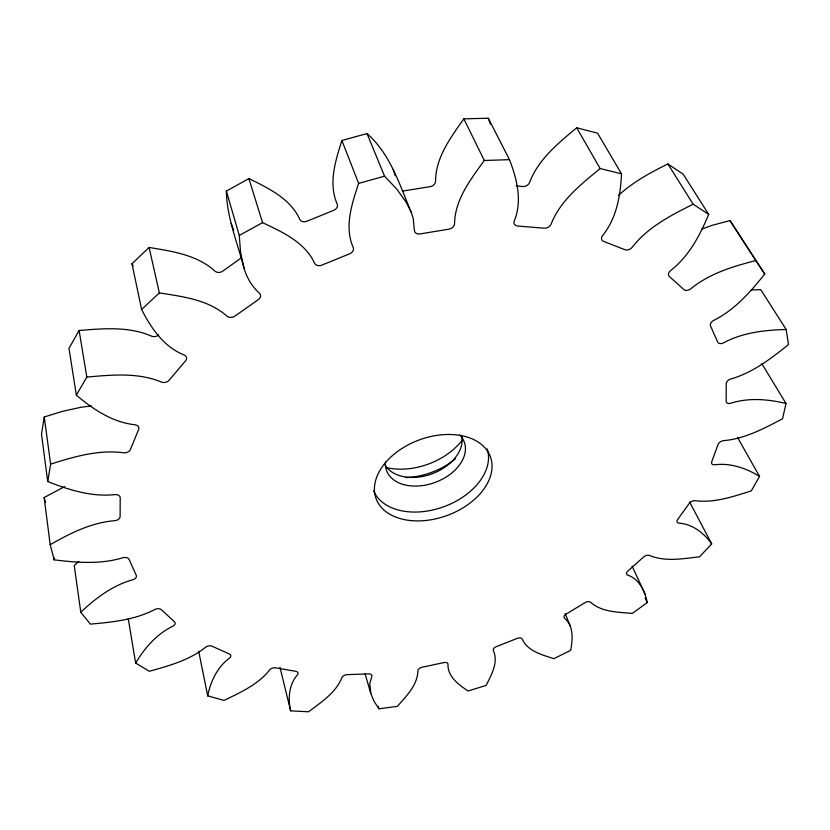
<?xml version="1.0" encoding="UTF-8"?>
<svg xmlns="http://www.w3.org/2000/svg" width="830" height="830" viewBox="0 0 830 830"><rect width="100%" height="100%" fill="white"/><g stroke="black" fill="none" stroke-linecap="round" stroke-linejoin="round"><path stroke-width="1.25" d="M516.333 185.93L522.672 186.511A5.54 4.223 -29.4 0 0 529.499 182.725C538.151 159.443 558.227 143.216 576.694 127.779L597.579 133.194L621.504 173.833C620.529 195.569 616.597 218.508 602.383 235.803A5.613 4.036 -30.1 0 0 603.773 241.457L624.741 249.643A5.571 3.953 -30.4 0 0 632.076 247.454C647.576 227.254 670.858 215.344 693.154 204.211L708.696 214.389C699.929 235.409 688.827 256.543 670.422 270.715A5.437 3.735 -30.7 0 0 669.488 276.608L683.764 289.463A5.374 3.652 -30.6 0 0 690.581 288.975C709.204 273.589 732.838 266.42 755.85 260.568L764.721 274.004C750.372 292.077 734.54 310.088 713.499 320.505A5.219 3.434 -30.2 0 0 710.605 326.097L717.597 341.929A5.156 3.351 -29.9 0 0 723.324 342.956C742.508 332.56 764.679 330.039 786.155 329.5L788.5 344.554C770.987 358.622 752.561 372.867 730.597 379.051A5.001 3.164 -29.1 0 0 726.219 383.948L726.188 401.108A4.939 3.092 -28.7 0 0 730.483 403.349C748.484 397.456 767.885 399.157 786.01 403.484L782.555 418.776C763.963 428.55 744.676 438.904 723.355 440.668A4.783 2.926 -27.6 0 0 718.012 444.621L711.756 461.698A4.731 2.874 -27.2 0 0 714.454 464.821C730.369 462.684 746.17 468.13 759.554 476.441L751.275 490.904C733.16 496.548 714.267 503.229 695.001 500.656A4.596 2.749 -26 0 0 689.159 503.52L677.716 519.414A4.555 2.698 -25.5 0 0 678.805 523.118C692.49 524.052 703.985 533.036 711.684 543.878L699.607 556.774C683.08 558.683 665.307 562.045 649.392 555.405A4.451 2.615 -24.2 0 0 643.447 557.138L627.947 571.009A4.42 2.583 -23.7 0 0 627.47 574.983C639.276 578.935 645.076 591.188 647.244 602.611L632.325 613.401C618.111 612.115 601.76 612.301 590.493 602.186A4.358 2.521 -22.5 0 0 584.787 602.788L566.288 614.013A4.337 2.511 -21.9 0 0 564.359 618.028C573.945 625.799 572.669 639.536 570.687 650.378L553.797 658.688C542.187 654.797 527.558 651.28 522.112 638.965A4.316 2.49 -20.6 0 0 516.945 638.488L496.527 646.57A4.316 2.49 -20.1 0 0 493.269 650.388C498.778 662.247 491.37 674.946 486.1 685.456L468.037 690.965C458.824 684.781 447.38 676.616 447.993 664.135A4.326 2.5 -18.8 0 0 443.614 662.63L422.304 667.196A4.337 2.511 -18.3 0 0 417.884 670.588C417.729 685.134 406.192 696.059 397.383 706.372L378.957 708.799L374.04 701.309L370.792 693.444L365.117 673.867M91.456 405.912L80.707 407.323L62.603 411.327L44.26 416.961L41.5 434.308L47.725 481.525C69.066 490.011 91.954 497.17 115.204 494.576A5.374 3.642 -9.6 0 1 120.215 498.01L120.111 516.416A5.312 3.548 -9.7 0 1 115.142 520.649C91.715 522.423 70.239 533.171 50.205 544.698L54.178 559.835C76.993 562.636 100.752 564.608 123.058 557.667A5.156 3.341 -10.3 0 1 129.169 559.586L136.193 575.159A5.084 3.268 -10.6 0 1 133.08 579.682C112.87 585.129 95.813 598.098 80.79 612.208L90.346 624.119C112.33 622.168 135.134 619.906 154.961 609.407A4.928 3.081 -11.6 0 1 161.56 609.874L174.331 621.691A4.866 3.019 -12 0 1 173.086 626.1C156.829 633.809 144.742 647.877 135.643 663.056L149.307 671.304C168.936 665.743 189.562 660.286 205.684 647.13A4.721 2.864 -13.1 0 1 212.262 646.3L229.236 653.957A4.669 2.812 -13.6 0 1 229.734 657.92C217.439 666.884 210.581 681.285 207.718 695.903L224.11 700.416C240.472 692.345 258.275 684.615 269.75 669.789A4.544 2.698 -14.8 0 1 275.882 667.88L295.594 671.283A4.503 2.656 -15.3 0 1 297.628 674.572C288.861 684.418 287.844 698.507 290.635 710.854L308.553 711.777C321.189 702.18 335.943 692.791 342.012 677.394A4.42 2.583 -16.5 0 1 347.407 674.634L368.52 673.918A4.389 2.552 -17 0 1 371.84 676.377L369.755 683.547L370.792 693.444M47.725 481.525L50.62 464.136L44.26 416.961M621.504 173.833L600.142 168.552C581.062 184.229 560.281 200.601 550.996 224.308A5.706 4.233 -28.8 0 1 543.941 228.177L517.941 226.071A5.737 4.295 -28 0 1 514.144 221.268C522.61 201.275 516.955 179 509.475 159.661L484.305 160.491C470.703 179.311 454.84 199.605 454.539 223.924A5.779 4.43 -25.2 0 1 448.625 229.225L420.322 233.873A5.8 4.472 -23.8 0 1 414.398 230.501L413.236 218.456L411.141 212.075C399.448 184.426 390.38 154.038 367.005 133.547L341.887 140.509C335.455 160.73 328.089 183.741 337.312 204.305A5.634 4.492 -20 0 1 333.494 210.415L307.1 221.174A5.623 4.482 -18.3 0 1 299.869 219.577C290.542 198.609 268.339 188.151 248.886 178.575L226.372 191.097C226.839 217.699 237.432 242.557 243.958 267.986C246.79 277.801 251.998 286.568 259.624 293.415A5.779 4.43 -14.9 0 1 258.078 299.806L235.17 315.929A5.769 4.378 -13.6 0 1 227.14 316.313C208.714 299.755 182.839 296.611 159.339 292.907L141.608 309.476C151.091 328.213 164.039 347.21 184.426 355.074A5.706 4.223 -11.3 0 1 185.432 360.957L169.299 380.047A5.665 4.15 -10.7 0 1 161.601 382.153C138.008 372.234 111.656 374.87 86.828 377.069L76.339 395.111C93.209 409.418 112.735 422.46 135.29 424.804A5.561 3.943 -9.8 0 1 138.569 429.629L130.445 449.393A5.509 3.86 -9.6 0 1 123.857 452.827C98.915 449.372 74.161 456.666 50.62 464.136M341.887 140.509L358.633 183.409C351.91 203.724 343.994 226.953 353.341 247.755A5.81 4.503 -20 0 1 349.357 253.939L322.123 265.019A5.8 4.492 -18.4 0 1 314.695 263.473C305.139 242.246 282.356 232.068 262.56 222.627L248.886 178.575M158.727 334.864A5.499 4.14 -10 0 1 151.807 336.264C128.992 326.2 103.273 328.504 79.099 330.485L68.983 348.361L76.339 395.111M509.475 159.661L488.299 118.223L463.835 118.835C450.69 137.469 435.522 157.648 435.543 181.511A5.613 4.42 -25.6 0 1 429.847 186.719L402.343 191.097M141.608 309.476L131.98 263.743L149.11 247.444C172.08 251.314 197.343 254.831 215.126 271.327A5.592 4.368 -13.1 0 0 222.928 271.016L241.063 258.068M78.808 561.391L74.233 565.572L80.79 612.208M618.62 195.278C633.031 182.009 650.429 172.557 667.891 163.966L683.204 174.217L708.696 214.389M50.205 544.698L44.146 497.533L64.761 486.556M243.958 267.986L240.565 252.424L239.279 235.44L262.56 222.627M701.952 228.987L712.628 225.189L729.985 220.583L764.721 274.004M358.633 183.409L384.56 176.168L396.553 188.835L406.015 201.991L411.141 212.075M751.109 289.992L760.747 289.629L786.155 329.5M689.564 501.911L711.684 543.878M729.985 220.583L755.85 260.568M667.891 163.966L693.154 204.211M761.805 363.633L786.01 403.484M576.694 127.779L600.142 168.552M737.642 437.618L759.554 476.441M131.98 263.743L133.184 265.963M463.835 118.835L484.305 160.491M632.159 566.226L644.983 594M645.107 597.984L647.244 602.611M565.137 613.515L570.459 626.432M367.005 133.547L384.56 176.168M231.134 223.446L233.811 230.398M488.299 118.223L490.406 124.178M393.192 169.372L395.298 175.732M378.241 706.361L378.957 708.799M226.372 191.097L239.279 235.44M44.146 497.533L45.36 502.212M279.969 667.247L290.635 710.854M149.11 247.444L159.339 292.907M198.671 651.208L207.718 695.903M128.225 618.568L135.643 663.056M79.099 330.485L86.828 377.069M53.846 557.283L54.178 559.835M462.538 439.755A58.972 40.525 -20.1 0 1 385.608 467.446M455.494 458.731A59.272 40.494 -20.1 0 1 405.517 477.551M461.646 436.061A41.168 27.847 -20.1 0 1 431.538 474.003A41.168 27.847 -20.1 0 1 384.466 463.846M487.169 448.926A60.549 40.317 -20.1 0 1 444.154 506.611A60.549 40.317 -20.1 0 1 373.635 490.924M459.706 435.013A41.386 27.826 -20.1 0 1 434.671 482.583A41.386 27.826 -20.1 0 1 385.514 461.719M410.995 520.597A60.87 40.265 -20.1 0 0 491.505 460.723A60.87 40.265 -20.1 0 0 397.197 451.759A60.87 40.265 -20.1 0 0 410.995 520.597"/></g></svg>
